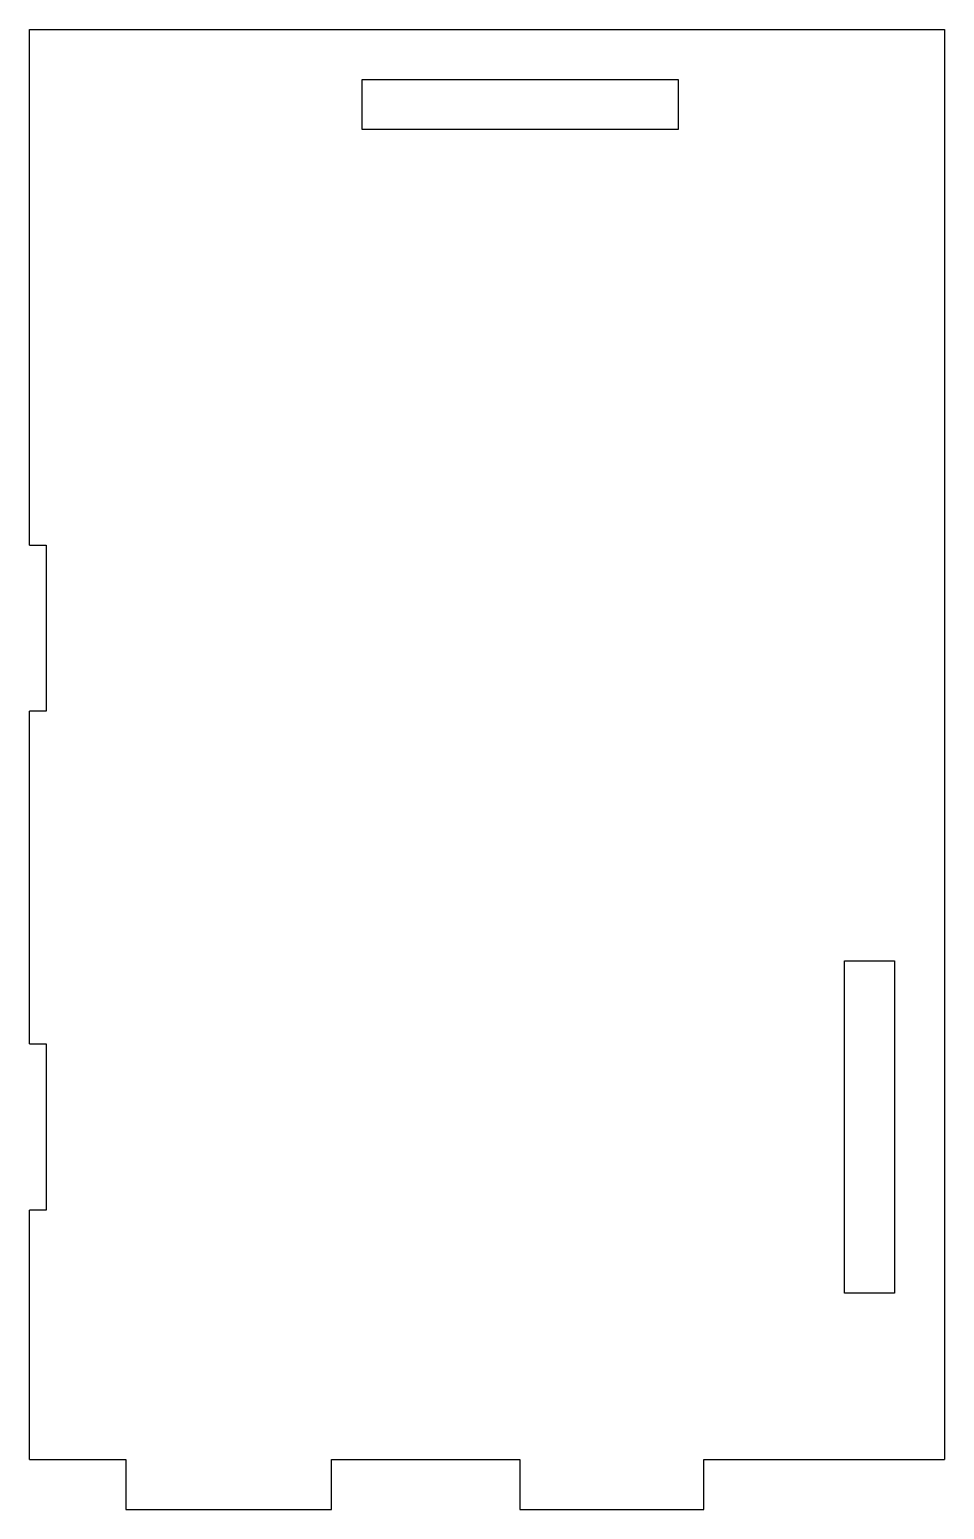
# Model space of a CAD drawing. Header units: millimetres. Extents: x -55 to 0, y -3 to 86.
import ezdxf

# ---------------------------------------------------------------- set-up
doc = ezdxf.new("R2010")
doc.units = ezdxf.units.MM
doc.layers.add('fab_insert', color=7, linetype='Continuous', true_color=0x2d9d39)

msp = doc.modelspace()

# ---------------------------------------------------------------- linework, layer by layer
at = {"layer": 'fab_insert', "color": 1}
for p, q in [((-55, 55), (-55, 86)), ((-55, 86), (0, 86)), ((0, 86), (0, 0)), ((-35, 83), (-16, 83)), ((-35, 80), (-35, 83)), ((-16, 83), (-16, 80)), ((-16, 80), (-35, 80)), ((-55, 55), (-54, 55)), ((-54, 55), (-54, 45)), ((-54, 45), (-55, 45)), ((-55, 25), (-55, 45)), ((-6, 30), (-3, 30)), ((-6, 10), (-6, 30)), ((-3, 30), (-3, 10)), ((-55, 25), (-54, 25)), ((-54, 25), (-54, 15)), ((-54, 15), (-55, 15)), ((-55, 0), (-55, 15)), ((-3, 10), (-6, 10)), ((-55, 0), (-49.218, 0)), ((-49.218, 0), (-49.218, -3)), ((-36.843, 0), (-25.529, 0)), ((-36.843, -3), (-36.843, 0)), ((-25.529, 0), (-25.529, -3)), ((-14.468, 0), (0, 0)), ((-14.468, -3), (-14.468, 0)), ((-49.218, -3), (-36.843, -3)), ((-25.529, -3), (-14.468, -3))]:
    msp.add_line(p, q, dxfattribs=at)

doc.saveas('drawing.dxf')
